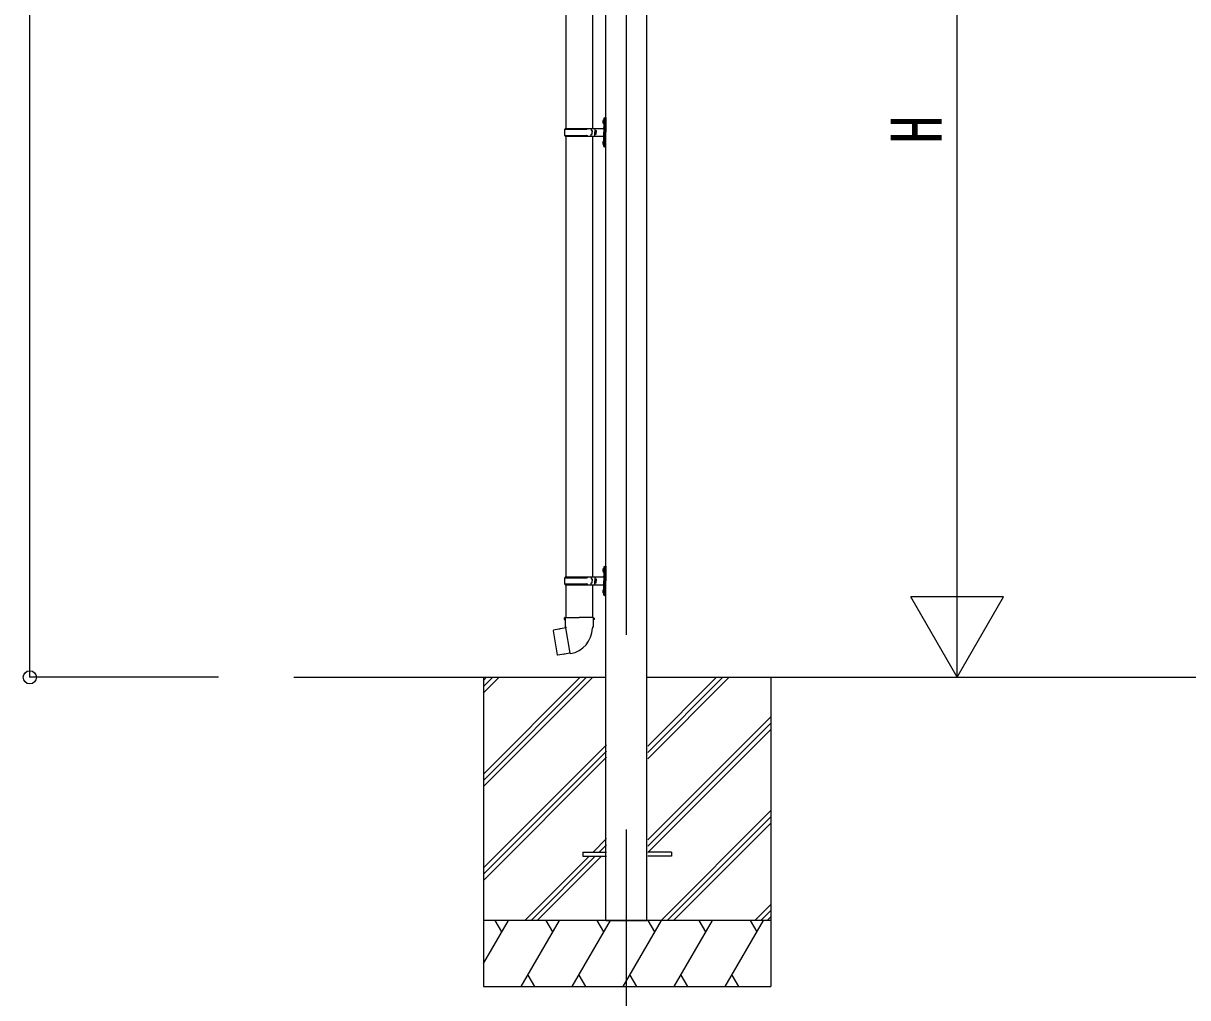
# Model space of a CAD drawing. Units: millimetres, scale not verified. Extents: x -14718 to 14718, y -10395 to 10395.
# Drawn here: x -3334 to -698, y -7084 to -4879 of the extents above; entities that cross this region are included whole.
import ezdxf
from ezdxf.enums import TextEntityAlignment as Align

# ---------------------------------------------------------------- set-up
doc = ezdxf.new("R2010")
doc.units = ezdxf.units.MM
doc.header["$LTSCALE"] = 50
for name, color, linetype in [('0-4_YKK_12', 2, 'Continuous'), ('0-5_YKK_13', 4, 'Continuous'), ('0-6_YKK_A1', 4, 'Continuous'), ('0-7_YKK_D', 6, 'Continuous')]:
    doc.layers.add(name, color=color, linetype=linetype)
doc.styles.add('ＭＳ ゴシック', font='')
doc.styles.get('ＭＳ ゴシック').set_extended_font_data('MS Gothic')

msp = doc.modelspace()

# ---------------------------------------------------------------- linework, layer by layer
at = {"layer": '0-4_YKK_12'}
for p, q in [((-1968.68, -3697.99), (-1968.68, -6262.19)), ((-1968.68, -6702.7), (-1968.68, -7123.78))]:
    msp.add_line(p, q, dxfattribs=at)
at = {"layer": '0-5_YKK_13'}
for p, q in [((-2105.17, -4119.34), (-2105.17, -5116.36)), ((-2045.47, -4119.34), (-2045.47, -5116.36)), ((-2021.48, -5099.21), (-2019.44, -5100.21)), ((-2020.21, -5097.21), (-2019.58, -5097.21)), ((-2020.21, -5097.21), (-2020.21, -5105.51)), ((-2020.21, -5105.51), (-2019.58, -5105.51)), ((-2019.58, -5097.21), (-2019.58, -5105.51)), ((-2019.58, -5097.21), (-2019.18, -5097.61)), ((-2019.58, -5105.51), (-2019.18, -5105.11)), ((-2019.44, -5100.21), (-2018.82, -5101.36)), ((-2019.18, -5093.36), (-2016.18, -5091.86)), ((-2019.18, -5093.36), (-2019.18, -5125.36)), ((-2019.18, -5097.61), (-2019.18, -5105.11)), ((-2016.18, -5091.86), (-2016.18, -5125.36)), ((-2016.18, -5091.86), (-2015.18, -5091.86)), ((-2015.18, -5091.86), (-2015.18, -5125.36)), ((-2108.15, -5118.36), (-2057.82, -5118.36)), ((-2108.15, -5132.36), (-2057.82, -5132.36)), ((-2107.15, -5116.36), (-2021.15, -5116.36)), ((-2107.15, -5116.36), (-2107.15, -5118.36)), ((-2107.15, -5134.36), (-2107.15, -5132.36)), ((-2107.15, -5134.36), (-2021.15, -5134.36)), ((-2105.17, -5134.36), (-2105.17, -6131.38)), ((-2048.15, -5116.36), (-2048.15, -5120.86)), ((-2048.15, -5120.86), (-2046.15, -5120.86)), ((-2048.15, -5134.36), (-2048.15, -5129.86)), ((-2048.15, -5129.86), (-2046.15, -5129.86)), ((-2046.15, -5120.86), (-2046.15, -5125.36)), ((-2046.15, -5129.86), (-2046.15, -5125.36)), ((-2045.47, -5134.36), (-2045.47, -6131.38)), ((-2040.18, -5116.36), (-2040.18, -5125.36)), ((-2040.18, -5120.86), (-2037.18, -5120.86)), ((-2040.18, -5134.36), (-2040.18, -5125.36)), ((-2040.18, -5129.86), (-2037.18, -5129.86)), ((-2037.18, -5120.86), (-2037.18, -5125.36)), ((-2037.18, -5129.86), (-2037.18, -5125.36)), ((-2019.18, -5157.36), (-2019.18, -5125.36)), ((-2016.18, -5158.86), (-2016.18, -5125.36)), ((-2015.18, -5158.86), (-2015.18, -5125.36)), ((-2021.48, -5147.21), (-2019.44, -5148.21)), ((-2020.21, -5145.21), (-2019.58, -5145.21)), ((-2020.21, -5145.21), (-2020.21, -5153.51)), ((-2020.21, -5153.51), (-2019.58, -5153.51)), ((-2019.58, -5145.21), (-2019.58, -5153.51)), ((-2019.58, -5145.21), (-2019.18, -5145.61)), ((-2019.58, -5153.51), (-2019.18, -5153.11)), ((-2019.44, -5148.21), (-2018.82, -5149.36)), ((-2019.18, -5145.61), (-2019.18, -5153.11)), ((-2019.18, -5157.36), (-2016.18, -5158.86)), ((-2016.18, -5158.86), (-2015.18, -5158.86)), ((-2021.48, -6114.23), (-2019.44, -6115.23)), ((-2020.21, -6112.23), (-2019.58, -6112.23)), ((-2020.21, -6112.23), (-2020.21, -6120.53)), ((-2019.58, -6112.23), (-2019.58, -6120.53)), ((-2019.58, -6112.23), (-2019.18, -6112.63)), ((-2019.18, -6108.38), (-2016.18, -6106.88)), ((-2019.18, -6108.38), (-2019.18, -6140.38)), ((-2019.18, -6112.63), (-2019.18, -6120.13)), ((-2016.18, -6106.88), (-2016.18, -6140.38)), ((-2016.18, -6106.88), (-2015.18, -6106.88)), ((-2015.18, -6106.88), (-2015.18, -6140.38)), ((-2108.15, -6133.38), (-2057.82, -6133.38)), ((-2107.15, -6131.38), (-2021.15, -6131.38)), ((-2107.15, -6131.38), (-2107.15, -6133.38)), ((-2048.15, -6131.38), (-2048.15, -6135.88)), ((-2048.15, -6135.88), (-2046.15, -6135.88)), ((-2046.15, -6135.88), (-2046.15, -6140.38)), ((-2046.15, -6144.88), (-2046.15, -6140.38)), ((-2040.18, -6131.38), (-2040.18, -6140.38)), ((-2040.18, -6135.88), (-2037.18, -6135.88)), ((-2040.18, -6149.38), (-2040.18, -6140.38)), ((-2037.18, -6135.88), (-2037.18, -6140.38)), ((-2037.18, -6144.88), (-2037.18, -6140.38)), ((-2020.21, -6120.53), (-2019.58, -6120.53)), ((-2019.58, -6120.53), (-2019.18, -6120.13)), ((-2019.44, -6115.23), (-2018.82, -6116.38)), ((-2019.18, -6172.38), (-2019.18, -6140.38)), ((-2016.18, -6173.88), (-2016.18, -6140.38)), ((-2015.18, -6173.88), (-2015.18, -6140.38)), ((-2108.15, -6147.38), (-2057.82, -6147.38)), ((-2107.15, -6149.38), (-2107.15, -6147.38)), ((-2107.15, -6149.38), (-2021.15, -6149.38)), ((-2105.17, -6149.38), (-2105.17, -6223.64)), ((-2048.15, -6149.38), (-2048.15, -6144.88)), ((-2048.15, -6144.88), (-2046.15, -6144.88)), ((-2045.47, -6149.38), (-2045.47, -6223.64)), ((-2040.18, -6144.88), (-2037.18, -6144.88)), ((-2021.48, -6162.23), (-2019.44, -6163.23)), ((-2020.21, -6160.23), (-2019.58, -6160.23)), ((-2020.21, -6160.23), (-2020.21, -6168.53)), ((-2019.58, -6160.23), (-2019.58, -6168.53)), ((-2019.58, -6160.23), (-2019.18, -6160.63)), ((-2019.44, -6163.23), (-2018.82, -6164.38)), ((-2019.18, -6160.63), (-2019.18, -6168.13)), ((-2020.21, -6168.53), (-2019.58, -6168.53)), ((-2019.58, -6168.53), (-2019.18, -6168.13)), ((-2019.18, -6172.38), (-2016.18, -6173.88)), ((-2016.18, -6173.88), (-2015.18, -6173.88)), ((-2107.02, -6223.64), (-2109.17, -6224.42)), ((-2109.17, -6224.42), (-2109.17, -6228.04)), ((-2109.17, -6228.04), (-2106.93, -6228.86)), ((-2107.02, -6223.64), (-2075.17, -6223.64)), ((-2107.02, -6223.64), (-2106.93, -6228.86)), ((-2106.93, -6228.86), (-2106.67, -6243.64)), ((-2106.67, -6243.64), (-2105.32, -6245.64)), ((-2105.52, -6245.84), (-2105.52, -6246.55)), ((-2105.32, -6245.64), (-2105.35, -6245.65)), ((-2043.32, -6223.64), (-2075.17, -6223.64)), ((-2044.98, -6245.58), (-2045.06, -6247.75)), ((-2043.67, -6243.64), (-2044.98, -6245.58)), ((-2041.17, -6228.04), (-2043.41, -6228.86)), ((-2043.32, -6223.64), (-2041.17, -6224.42)), ((-2041.2, -6224.42), (-2041.2, -6228.04)), ((-2133.63, -6252.09), (-2134.44, -6253.26)), ((-2134.44, -6253.26), (-2124.82, -6307.82)), ((-2105.76, -6246.84), (-2133.63, -6252.09)), ((-2120.89, -6249.49), (-2121.1, -6249.73)), ((-2095.4, -6304.14), (-2105.54, -6246.67)), ((-2110.79, -6306.73), (-2111.07, -6306.58)), ((-2095.1, -6304.9), (-2095.34, -6304.24)), ((-2066.68, -6754.14), (-2013.18, -6754.14)), ((-1866.68, -6754.14), (-1919.42, -6754.14))]:
    msp.add_line(p, q, dxfattribs=at)
for points in [[(-2021.48, -5103.51), (-2019.44, -5102.51), (-2018.82, -5101.36)], [(-2021.48, -5151.51), (-2019.44, -5150.51), (-2018.82, -5149.36)], [(-2021.48, -6118.52), (-2019.44, -6117.53), (-2018.82, -6116.38)], [(-2021.48, -6166.52), (-2019.44, -6165.53), (-2018.82, -6164.38)], [(-2043.32, -6223.64), (-2043.41, -6228.86), (-2043.67, -6243.64)], [(-2118.64, -6249.27), (-2118.92, -6249.12), (-2120.89, -6249.49)], [(-2095.67, -6304.05), (-2123.66, -6308.64), (-2124.82, -6307.82)], [(-2108.61, -6306.17), (-2108.82, -6306.41), (-2110.79, -6306.73)], [(-2066.68, -6754.14), (-2066.68, -6763.14), (-2013.18, -6763.14)], [(-1866.68, -6754.14), (-1866.68, -6763.14), (-1920.18, -6763.14)]]:
    msp.add_lwpolyline(points, dxfattribs=at)
for centre, radius, start, end in [((-2015.88, -5101.36), 6, 136.21765, 223.78235), ((-2059.4, -5125.36), 49.25, 171.82876, 180.00002), ((-2059.4, -5125.36), 49.25, 180.00002, 188.17127), ((-2057.82, -5116.36), 2, 270, 359.99998), ((-2057.82, -5134.36), 2, 0.00005, 90.00004), ((-2021.18, -5114.36), 2, 270, 359.99998), ((-2021.18, -5136.36), 2, 0.00005, 90.00004), ((-2015.88, -5149.36), 6, 136.21765, 223.78235), ((-2015.88, -6116.38), 6, 136.21765, 223.78235), ((-2059.4, -6140.38), 49.25, 171.82876, 180.00002), ((-2059.4, -6140.38), 49.25, 180.00002, 188.17127), ((-2057.82, -6131.38), 2, 270, 359.99998), ((-2021.18, -6129.38), 2, 270, 359.99998), ((-2057.82, -6149.38), 2, 0.00005, 90.00004), ((-2015.88, -6164.38), 6, 136.21765, 223.78235), ((-2021.18, -6151.38), 2, 0.00005, 90.00004), ((-2105.32, -6245.84), 0.2, 100, 180), ((-2105.82, -6246.55), 0.3, 280.66842, 0), ((-2105.32, -6245.64), 60.3, 279.96938, 358), ((-2095.62, -6304.34), 0.3, 20, 99.33158), ((-2094.91, -6304.83), 0.2, 200, 279.96938)]:
    msp.add_arc(centre, radius, start, end, dxfattribs=at)
at = {"layer": '0-6_YKK_A1'}
for p, q in [((-2721.16, -6358.64), (-2015.18, -6358.64)), ((-2291.68, -6358.64), (-2291.68, -7058.64)), ((-2291.68, -6577.62), (-2072.7, -6358.64)), ((-2291.68, -6591.76), (-2058.56, -6358.64)), ((-2291.68, -6605.91), (-2044.41, -6358.64)), ((-2291.68, -6393.78), (-2256.55, -6358.64)), ((-2291.68, -6379.63), (-2270.69, -6358.64)), ((-2291.68, -6365.49), (-2284.83, -6358.64)), ((-1922.18, -6358.64), (1431.64, -6358.64)), ((-1920.18, -6542.78), (-1736.05, -6358.64)), ((-1920.18, -6528.63), (-1750.19, -6358.64)), ((-1920.18, -6514.49), (-1764.33, -6358.64)), ((-1641.68, -6358.64), (-1641.68, -7058.64)), ((-1920.18, -6726.62), (-1641.68, -6448.12)), ((-1920.18, -6740.76), (-1641.68, -6462.27)), ((-1920.18, -6754.91), (-1641.68, -6476.41)), ((-2291.68, -6789.75), (-2013.18, -6511.26)), ((-2291.68, -6803.9), (-2013.18, -6525.4)), ((-2291.68, -6818.04), (-2013.18, -6539.54)), ((-1890.07, -6908.64), (-1641.68, -6660.25)), ((-1875.93, -6908.64), (-1641.68, -6674.4)), ((-1861.78, -6908.64), (-1641.68, -6688.54)), ((-2043.94, -6754.14), (-2013.18, -6723.39)), ((-2029.79, -6754.14), (-2013.18, -6737.53)), ((-2198.44, -6908.64), (-2052.94, -6763.14)), ((-2184.29, -6908.64), (-2038.79, -6763.14)), ((-2170.15, -6908.64), (-2024.65, -6763.14)), ((-1677.94, -6908.64), (-1641.68, -6872.39)), ((-1663.79, -6908.64), (-1641.68, -6886.53)), ((-1649.65, -6908.64), (-1641.68, -6900.67)), ((-1641.68, -6908.64), (-2291.68, -6908.64)), ((-2291.68, -7005.9), (-2235.53, -6908.64)), ((-2250.53, -6934.63), (-2265.53, -6908.64)), ((-2206.66, -7058.64), (-2120.06, -6908.64)), ((-2135.06, -6934.63), (-2150.06, -6908.64)), ((-2091.19, -7058.64), (-2004.59, -6908.64)), ((-2019.59, -6934.63), (-2034.59, -6908.64)), ((-1975.72, -7058.64), (-1889.12, -6908.64)), ((-1904.12, -6934.63), (-1919.12, -6908.64)), ((-1860.25, -7058.64), (-1773.65, -6908.64)), ((-1788.65, -6934.63), (-1803.65, -6908.64)), ((-1744.78, -7058.64), (-1658.18, -6908.64)), ((-1688.18, -6908.64), (-1673.18, -6934.63)), ((-2191.66, -7032.67), (-2176.66, -7058.64)), ((-2076.19, -7032.66), (-2061.19, -7058.64)), ((-1960.72, -7032.66), (-1945.72, -7058.64)), ((-1845.25, -7032.67), (-1830.25, -7058.64)), ((-1729.78, -7032.67), (-1714.78, -7058.64)), ((-2291.68, -7058.64), (-1641.68, -7058.64))]:
    msp.add_line(p, q, dxfattribs=at)
for points in [[(-2015.18, -6908.64), (-1922.18, -6908.64), (-1922.18, -6358.64), (-1922.18, -3735.84)], [(-2015.18, -6908.64), (-2015.18, -6358.64), (-2015.18, -3735.84)]]:
    msp.add_lwpolyline(points, dxfattribs=at)
at = {"layer": '0-7_YKK_D'}
for p, q in [((-3318.65, -6358.64), (-3318.65, -3787.22)), ((-1219.51, -6148.64), (-1219.51, -4068.64)), ((-1219.51, -6358.64), (-1219.51, -5994.91)), ((-1219.51, -6358.64), (-1324.51, -6176.78)), ((-1114.51, -6176.78), (-1324.51, -6176.78)), ((-1219.51, -6358.64), (-1114.51, -6176.78)), ((-2891.32, -6358.64), (-3319.65, -6358.64)), ((-1591.68, -6358.64), (-1218.51, -6358.64))]:
    msp.add_line(p, q, dxfattribs=at)
msp.add_circle((-3318.65, -6358.64), 14.88, dxfattribs=at)

# ---------------------------------------------------------------- texts
at = {"layer": '0-7_YKK_D', "style": 'ＭＳ ゴシック', "width": 0.8}
msp.add_text('H', height=115.5, rotation=90, dxfattribs=at).set_placement((-1220.18, -5150.64), align=Align.BOTTOM_LEFT)

doc.saveas('drawing.dxf')
